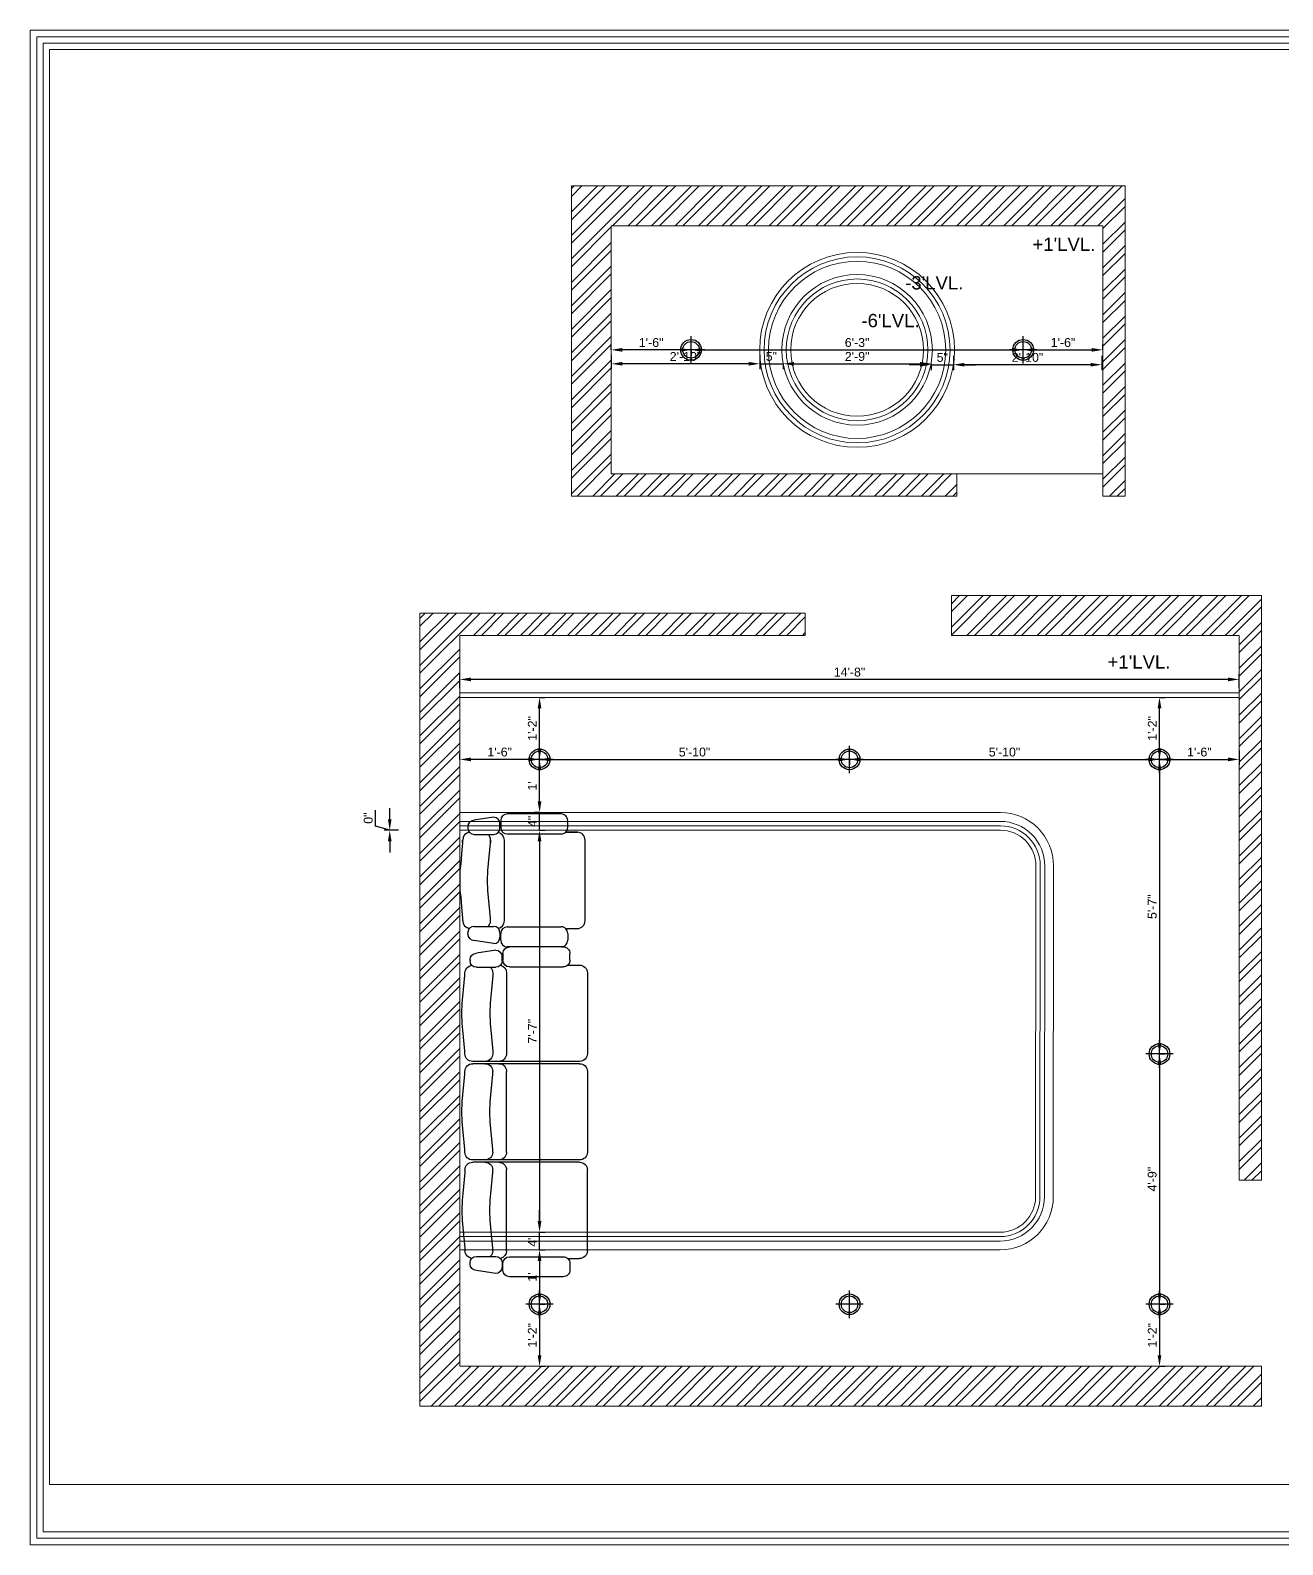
# Model space of a CAD drawing. Header units: inches. Extents: x 213 to 17763, y -4830 to 1802.
# Drawn here: x 13131 to 13413.8, y -3641.4 to -3299.5 of the extents above; entities that cross this region are included whole.
import ezdxf

# ---------------------------------------------------------------- set-up
doc = ezdxf.new("R2010")
doc.units = ezdxf.units.IN
doc.header["$MEASUREMENT"] = 0
doc.linetypes.add('ACAD_ISO02W100', pattern=[15, 12, -3])
doc.linetypes.add('AUDIT_D_060311083008-3', pattern=[0])
for name, color, linetype in [('furn', 28, 'Continuous'), ('hatch', 4, 'Continuous'), ('IEL-HATCH-002', 7, 'Continuous'), ('PDF2_0', 7, 'Continuous'), ('PDF3_Text', 1, 'Continuous')]:
    doc.layers.add(name, color=color, linetype=linetype)
doc.layers.add('PDF2_MK. KITCHEN ESSENTAILS', color=7, linetype='Continuous', true_color=0x767676)
doc.layers.add('ROD', color=7, linetype='Continuous', lineweight=9)
doc.styles.add('PDF Arial', font='arial.ttf')
doc.styles.get("Standard").update_dxf_attribs({"font": 'arial.ttf'})
doc.dimstyles.new('ISO-25', dxfattribs={"dimtxt": 4.5, "dimasz": 2.5, "dimexe": 1.25, "dimexo": 0.625, "dimtad": 1, "dimdec": 0, "dimlunit": 4, "dimtxsty": 'Standard', "dimcen": 2.5, "dimadec": 0, "dimazin": 0, "dimtfac": 1, "dimtdec": 0, "dimtmove": 0, "dimatfit": 3, "dimfxl": 1, "dimarcsym": 0})

# ---------------------------------------------------------------- blocks, each defined once
blk = doc.blocks.new('34')
at = {"color": 152, "true_color": 0x2776bb}
for p, q in [((4475.6, 1798.91), (4475.6, 1805.12)), ((4478.71, 1802.02), (4472.5, 1802.02))]:
    blk.add_line(p, q, dxfattribs=at)
for radius in [2.34, 1.87]:
    blk.add_circle((4475.6, 1802.02), radius, dxfattribs=at)
blk = doc.blocks.new('*D995')
at = {"color": 0, "linetype": 'ACAD_ISO02W100', "lineweight": -2, "transparency": 16777216}
for p, q in [((13262.21, -3371.64), (13262.21, -3370.39)), ((13280.21, -3371.64), (13280.21, -3370.39))]:
    blk.add_line(p, q, dxfattribs=at)
at = {"color": 0, "linetype": 'AUDIT_D_060311083008-3', "lineweight": -2, "transparency": 16777216}
blk.add_line((13277.71, -3371.64), (13264.71, -3371.64), dxfattribs=at)
at = {"color": 0, "transparency": 16777216}
for points in [[(13264.71, -3371.22), (13264.71, -3372.06), (13262.21, -3371.64)], [(13277.71, -3371.22), (13277.71, -3372.06), (13280.21, -3371.64)]]:
    blk.add_solid(points, dxfattribs=at)
at = {"layer": 'Defpoints', "color": 0, "transparency": 16777216}
for p in [(13262.21, -3371.64), (13262.21, -3371.64), (13280.21, -3371.64)]:
    blk.add_point(p, dxfattribs=at)
at = {"color": 0, "lineweight": 5, "transparency": 16777216, "insert": (13271.21, -3369.99), "char_height": 2, "attachment_point": 5}
blk.add_mtext('1\'-6"', dxfattribs=at)
blk = doc.blocks.new('*D996')
at = {"color": 0, "linetype": 'ACAD_ISO02W100', "lineweight": -2, "transparency": 16777216}
for p, q in [((13355.21, -3371.64), (13355.21, -3370.39)), ((13373.21, -3371.64), (13373.21, -3370.39))]:
    blk.add_line(p, q, dxfattribs=at)
at = {"color": 0, "linetype": 'AUDIT_D_060311083008-3', "lineweight": -2, "transparency": 16777216}
blk.add_line((13357.71, -3371.64), (13370.71, -3371.64), dxfattribs=at)
at = {"color": 0, "transparency": 16777216}
for points in [[(13357.71, -3371.22), (13357.71, -3372.06), (13355.21, -3371.64)], [(13370.71, -3371.22), (13370.71, -3372.06), (13373.21, -3371.64)]]:
    blk.add_solid(points, dxfattribs=at)
at = {"layer": 'Defpoints', "color": 0, "transparency": 16777216}
for p in [(13355.21, -3371.64), (13373.21, -3371.64), (13373.21, -3371.64)]:
    blk.add_point(p, dxfattribs=at)
at = {"color": 0, "lineweight": 5, "transparency": 16777216, "insert": (13364.21, -3369.99), "char_height": 2, "attachment_point": 5}
blk.add_mtext('1\'-6"', dxfattribs=at)
blk = doc.blocks.new('EYETY')
at = {"layer": 'furn', "color": 254}
for p, q in [((50110.18, -31682.67), (50110.18, -31680.03)), ((50111.93, -31678.27), (50130.16, -31678.27)), ((50131.92, -31680.03), (50131.92, -31704.17)), ((50132.41, -31704.17), (50132.41, -31680.03)), ((50134.17, -31678.27), (50152.4, -31678.27)), ((50154.16, -31680.03), (50154.16, -31682.67)), ((50154.65, -31680.03), (50154.65, -31704.17)), ((50174.64, -31678.27), (50156.41, -31678.27)), ((50176.4, -31682.67), (50176.4, -31680.03)), ((50106.05, -31683.7), (50106.05, -31695.86)), ((50109.08, -31682.21), (50107.53, -31682.21)), ((50110.56, -31695.86), (50110.56, -31683.7)), ((50154.16, -31682.67), (50154.16, -31704.17)), ((50176.01, -31695.86), (50176.01, -31683.7)), ((50177.49, -31682.21), (50179.04, -31682.21)), ((50180.53, -31683.7), (50180.53, -31695.86)), ((50107.53, -31697.34), (50109.08, -31697.34)), ((50109.21, -31697.52), (50108.23, -31697.52)), ((50111.93, -31696.51), (50130.16, -31696.51)), ((50143.29, -31696.51), (50134.17, -31696.51)), ((50152.4, -31696.51), (50143.29, -31696.51)), ((50174.64, -31696.51), (50156.41, -31696.51)), ((50177.36, -31697.52), (50178.34, -31697.52)), ((50179.04, -31697.34), (50177.49, -31697.34)), ((50106.79, -31698.96), (50107.48, -31703.33)), ((50110.65, -31703.33), (50110.65, -31698.96)), ((50111.93, -31699.63), (50112.53, -31699.63)), ((50112.53, -31699.63), (50114.11, -31699.79)), ((50114.11, -31699.79), (50117.22, -31700.07)), ((50117.22, -31700.07), (50118.78, -31700.24)), ((50118.78, -31700.24), (50121.05, -31700.3)), ((50121.05, -31700.3), (50123.32, -31700.24)), ((50123.32, -31700.24), (50124.88, -31700.07)), ((50124.88, -31700.07), (50127.98, -31699.79)), ((50127.98, -31699.79), (50129.57, -31699.63)), ((50129.57, -31699.63), (50130.16, -31699.63)), ((50134.77, -31699.63), (50134.17, -31699.63)), ((50136.35, -31699.79), (50134.77, -31699.63)), ((50139.46, -31700.07), (50136.35, -31699.79)), ((50141.02, -31700.24), (50139.46, -31700.07)), ((50143.29, -31700.3), (50141.02, -31700.24)), ((50145.56, -31700.24), (50143.29, -31700.3)), ((50147.12, -31700.07), (50145.56, -31700.24)), ((50150.22, -31699.79), (50147.12, -31700.07)), ((50151.81, -31699.63), (50150.22, -31699.79)), ((50152.4, -31699.63), (50151.81, -31699.63)), ((50157.01, -31699.63), (50156.41, -31699.63)), ((50158.59, -31699.79), (50157.01, -31699.63)), ((50161.7, -31700.07), (50158.59, -31699.79)), ((50163.25, -31700.24), (50161.7, -31700.07)), ((50165.53, -31700.3), (50163.25, -31700.24)), ((50167.8, -31700.24), (50165.53, -31700.3)), ((50169.36, -31700.07), (50167.8, -31700.24)), ((50172.46, -31699.79), (50169.36, -31700.07)), ((50174.04, -31699.63), (50172.46, -31699.79)), ((50174.64, -31699.63), (50174.04, -31699.63)), ((50175.92, -31703.33), (50175.92, -31698.96)), ((50179.78, -31698.96), (50179.1, -31703.33)), ((50108.95, -31704.77), (50109.21, -31704.77)), ((50112.53, -31705.93), (50111.93, -31705.93)), ((50114.11, -31706.09), (50112.53, -31705.93)), ((50117.22, -31706.37), (50114.11, -31706.09)), ((50118.78, -31706.54), (50117.22, -31706.37)), ((50121.05, -31706.6), (50118.78, -31706.54)), ((50123.32, -31706.54), (50121.05, -31706.6)), ((50124.88, -31706.37), (50123.32, -31706.54)), ((50127.98, -31706.09), (50124.88, -31706.37)), ((50129.57, -31705.93), (50127.98, -31706.09)), ((50130.16, -31705.93), (50129.57, -31705.93)), ((50134.77, -31705.93), (50134.17, -31705.93)), ((50136.35, -31706.09), (50134.77, -31705.93)), ((50139.46, -31706.37), (50136.35, -31706.09)), ((50141.02, -31706.54), (50139.46, -31706.37)), ((50143.29, -31706.6), (50141.02, -31706.54)), ((50145.56, -31706.54), (50143.29, -31706.6)), ((50147.12, -31706.37), (50145.56, -31706.54)), ((50150.22, -31706.09), (50147.12, -31706.37)), ((50151.81, -31705.93), (50150.22, -31706.09)), ((50152.4, -31705.93), (50151.81, -31705.93)), ((50156.41, -31705.93), (50157.01, -31705.93)), ((50157.01, -31705.93), (50158.59, -31706.09)), ((50158.59, -31706.09), (50161.7, -31706.37)), ((50161.7, -31706.37), (50163.25, -31706.54)), ((50163.25, -31706.54), (50165.53, -31706.6)), ((50165.53, -31706.6), (50167.8, -31706.54)), ((50167.8, -31706.54), (50169.36, -31706.37)), ((50169.36, -31706.37), (50172.46, -31706.09)), ((50172.46, -31706.09), (50174.04, -31705.93)), ((50174.04, -31705.93), (50174.64, -31705.93)), ((50177.63, -31704.77), (50177.36, -31704.77))]:
    blk.add_line(p, q, dxfattribs=at)
at = {"layer": 'furn', "color": 254, "extrusion": (0, 0, -1)}
for centre, major_axis, start_param, end_param in [((50111.93, -31680.03), (1.24, -1.24), 2.356194, 3.926991), ((50130.16, -31680.03), (-1.24, -1.24), 2.356194, 3.926991), ((50134.17, -31680.03), (1.24, -1.24), 2.356194, 3.926991), ((50152.4, -31680.03), (-1.24, -1.24), 2.356194, 3.926991), ((50156.41, -31680.03), (1.24, -1.24), 2.356194, 3.926991), ((50174.64, -31680.03), (-1.24, -1.24), 2.356194, 3.926991), ((50107.53, -31683.7), (1.05, -1.05), 2.356194, 3.926991), ((50109.08, -31683.7), (-1.05, -1.05), 2.356194, 3.926991), ((50177.49, -31683.7), (1.05, -1.05), 2.356194, 3.926991), ((50179.04, -31683.7), (-1.05, -1.05), 2.356194, 3.926991), ((50107.53, -31695.86), (-1.05, -1.05), -0.785398, 0.785398), ((50108.23, -31698.96), (-1.02, -1.02), 0.785398, 2.356194), ((50109.08, -31695.86), (-1.05, -1.05), 3.926991, 5.497787), ((50109.21, -31698.96), (1.02, -1.02), 3.926991, 5.497787), ((50111.93, -31698.27), (1.24, -1.24), 2.553225, 3.926991), ((50130.16, -31698.27), (-1.24, -1.24), 2.356194, 3.926991), ((50134.17, -31698.27), (1.24, -1.24), 2.356194, 3.926991), ((50152.4, -31698.27), (1.24, -1.24), 3.926991, 5.497787), ((50156.41, -31698.27), (1.24, -1.24), 2.356194, 3.926991), ((50174.64, -31698.27), (-1.24, -1.24), 2.356194, 3.72996), ((50177.36, -31698.96), (-1.02, -1.02), 0.785398, 2.356194), ((50177.49, -31695.86), (-1.05, -1.05), -0.785398, 0.785398), ((50178.34, -31698.96), (1.02, -1.02), 3.926991, 5.497787), ((50179.04, -31695.86), (-1.05, -1.05), 3.926991, 5.497787), ((50111.93, -31701.39), (-1.24, -1.24), 1.538441, 2.356194), ((50130.16, -31701.39), (-1.24, -1.24), 2.356194, 3.926991), ((50134.17, -31701.39), (1.24, -1.24), 2.356194, 3.926991), ((50152.4, -31701.39), (-1.24, -1.24), 2.356194, 3.926991), ((50156.41, -31701.39), (1.24, -1.24), 2.356194, 3.926991), ((50174.64, -31701.39), (-1.24, -1.24), 2.356194, 3.173948), ((50108.94, -31703.3), (-1.04, -1.04), -0.788362, 0.767792), ((50109.21, -31703.33), (-1.02, -1.02), 3.926991, 5.497787), ((50111.93, -31704.17), (1.24, -1.24), 0.785398, 2.233985), ((50130.16, -31704.17), (1.24, -1.24), 5.497787, 7.068583), ((50134.17, -31704.17), (-1.24, -1.24), -0.785398, 0.785398), ((50152.4, -31704.17), (-1.24, -1.24), 3.927012, 5.497787), ((50156.41, -31704.17), (-1.24, -1.24), -0.785398, 0.785398), ((50174.64, -31704.17), (-1.24, -1.24), 4.0492, 5.497787), ((50177.36, -31703.33), (1.02, -1.02), 0.785398, 2.356194), ((50177.63, -31703.3), (1.04, -1.04), 5.515393, 7.071548)]:
    blk.add_ellipse(centre, major_axis=major_axis, ratio=1, start_param=start_param, end_param=end_param, dxfattribs=at)
blk = doc.blocks.new('EFSR')
at = {"layer": 'furn', "color": 254}
for p, q in [((11465.46, -9283.77), (11483.69, -9283.77)), ((11462.61, -9287.71), (11461.06, -9287.71)), ((11463.7, -9288.17), (11463.7, -9285.53)), ((11485.45, -9288.17), (11485.45, -9285.53)), ((11485.45, -9285.53), (11485.45, -9288.2)), ((11486.54, -9287.71), (11488.09, -9287.71)), ((11459.57, -9289.2), (11459.57, -9301.36)), ((11464.09, -9301.36), (11464.09, -9289.2)), ((11485.06, -9301.36), (11485.06, -9289.2)), ((11489.57, -9289.2), (11489.57, -9301.36)), ((11465.46, -9302.01), (11483.69, -9302.01)), ((11460.32, -9304.46), (11461, -9308.83)), ((11461.06, -9302.84), (11462.61, -9302.84)), ((11462.74, -9303.02), (11461.76, -9303.02)), ((11464.18, -9308.83), (11464.18, -9304.46)), ((11465.46, -9305.13), (11466.05, -9305.13)), ((11466.05, -9305.13), (11467.64, -9305.29)), ((11467.64, -9305.29), (11470.74, -9305.57)), ((11478.4, -9305.57), (11481.51, -9305.29)), ((11481.51, -9305.29), (11483.09, -9305.13)), ((11483.69, -9305.13), (11483.09, -9305.13)), ((11483.09, -9305.13), (11483.69, -9305.13)), ((11484.97, -9308.83), (11484.97, -9304.46)), ((11486.41, -9303.02), (11487.39, -9303.02)), ((11488.09, -9302.84), (11486.54, -9302.84)), ((11488.83, -9304.46), (11488.15, -9308.83)), ((11470.74, -9305.57), (11472.3, -9305.74)), ((11472.3, -9305.74), (11474.57, -9305.8)), ((11474.57, -9305.8), (11476.84, -9305.74)), ((11476.84, -9305.74), (11478.4, -9305.57)), ((11462.47, -9310.27), (11462.74, -9310.27)), ((11466.05, -9311.43), (11465.46, -9311.43)), ((11467.64, -9311.59), (11466.05, -9311.43)), ((11470.74, -9311.87), (11467.64, -9311.59)), ((11472.3, -9312.04), (11470.74, -9311.87)), ((11474.57, -9312.1), (11472.3, -9312.04)), ((11476.84, -9312.04), (11474.57, -9312.1)), ((11478.4, -9311.87), (11476.84, -9312.04)), ((11481.51, -9311.59), (11478.4, -9311.87)), ((11483.09, -9311.43), (11481.51, -9311.59)), ((11483.09, -9311.43), (11483.69, -9311.43)), ((11483.69, -9311.43), (11483.09, -9311.43)), ((11486.68, -9310.27), (11486.41, -9310.27))]:
    blk.add_line(p, q, dxfattribs=at)
at = {"layer": 'furn', "color": 254, "extrusion": (0, 0, -1)}
for centre, major_axis, start_param, end_param in [((11465.46, -9285.53), (1.24, -1.24), 2.356194, 3.926991), ((11483.69, -9285.53), (-1.24, -1.24), 2.356194, 3.926991), ((11483.69, -9285.53), (-1.24, -1.24), 2.356194, 3.926991), ((11461.06, -9289.2), (1.05, -1.05), 2.356194, 3.926991), ((11462.61, -9289.2), (-1.05, -1.05), 2.356194, 3.926991), ((11486.54, -9289.2), (1.05, -1.05), 2.356194, 3.926991), ((11488.09, -9289.2), (-1.05, -1.05), 2.356194, 3.926991), ((11461.06, -9301.36), (-1.05, -1.05), -0.785398, 0.785398), ((11462.61, -9301.36), (-1.05, -1.05), 3.926991, 5.497787), ((11465.46, -9303.77), (1.24, -1.24), 2.553225, 3.926991), ((11483.69, -9303.77), (-1.24, -1.24), 2.356194, 3.72996), ((11483.69, -9303.77), (-1.24, -1.24), 2.356194, 3.72996), ((11486.54, -9301.36), (-1.05, -1.05), -0.785398, 0.785398), ((11488.09, -9301.36), (-1.05, -1.05), 3.926991, 5.497787), ((11461.76, -9304.46), (-1.02, -1.02), 0.785398, 2.356194), ((11462.74, -9304.46), (1.02, -1.02), 3.926991, 5.497787), ((11465.46, -9306.89), (-1.24, -1.24), 1.538441, 2.356194), ((11483.69, -9306.89), (-1.24, -1.24), 2.356194, 3.173948), ((11483.69, -9306.89), (-1.24, -1.24), 2.356194, 3.173948), ((11486.41, -9304.46), (-1.02, -1.02), 0.785398, 2.356194), ((11487.39, -9304.46), (1.02, -1.02), 3.926991, 5.497787), ((11462.47, -9308.8), (-1.04, -1.04), -0.788362, 0.767792), ((11462.74, -9308.83), (-1.02, -1.02), 3.926991, 5.497787), ((11486.41, -9308.83), (1.02, -1.02), 0.785398, 2.356194), ((11486.68, -9308.8), (1.04, -1.04), 5.515393, 7.071548), ((11465.46, -9309.67), (1.24, -1.24), 0.785398, 2.233985), ((11483.69, -9309.67), (-1.24, -1.24), 4.0492, 5.497787), ((11483.69, -9309.67), (1.24, -1.24), 5.619996, 7.068583)]:
    blk.add_ellipse(centre, major_axis=major_axis, ratio=1, start_param=start_param, end_param=end_param, dxfattribs=at)
blk = doc.blocks.new('*D1005')
at = {"color": 0, "linetype": 'ACAD_ISO02W100', "lineweight": -2, "transparency": 16777216}
for p, q in [((13355.21, -3371.64), (13355.21, -3370.39)), ((13280.21, -3371.64), (13280.21, -3372.89))]:
    blk.add_line(p, q, dxfattribs=at)
at = {"color": 0, "linetype": 'AUDIT_D_060311083008-3', "lineweight": -2, "transparency": 16777216}
blk.add_line((13282.71, -3371.64), (13352.71, -3371.64), dxfattribs=at)
at = {"color": 0, "transparency": 16777216}
for points in [[(13282.71, -3371.22), (13282.71, -3372.06), (13280.21, -3371.64)], [(13352.71, -3371.22), (13352.71, -3372.06), (13355.21, -3371.64)]]:
    blk.add_solid(points, dxfattribs=at)
at = {"layer": 'Defpoints', "color": 0, "transparency": 16777216}
for p in [(13280.21, -3371.64), (13355.21, -3371.64), (13355.21, -3371.64)]:
    blk.add_point(p, dxfattribs=at)
at = {"color": 0, "lineweight": 5, "transparency": 16777216, "insert": (13317.71, -3369.99), "char_height": 2, "attachment_point": 5}
blk.add_mtext('6\'-3"', dxfattribs=at)
blk = doc.blocks.new('*D1029')
at = {"color": 0, "linetype": 'ACAD_ISO02W100', "lineweight": -2, "transparency": 16777216}
for p, q in [((13228, -3464.09), (13228, -3462.84)), ((13246, -3464.09), (13246, -3462.84))]:
    blk.add_line(p, q, dxfattribs=at)
at = {"color": 0, "linetype": 'AUDIT_D_060311083008-3', "lineweight": -2, "transparency": 16777216}
blk.add_line((13243.5, -3464.09), (13230.5, -3464.09), dxfattribs=at)
at = {"color": 0, "transparency": 16777216}
for points in [[(13230.5, -3463.67), (13230.5, -3464.51), (13228, -3464.09)], [(13243.5, -3463.67), (13243.5, -3464.51), (13246, -3464.09)]]:
    blk.add_solid(points, dxfattribs=at)
at = {"layer": 'Defpoints', "color": 0, "transparency": 16777216}
for p in [(13228, -3464.09), (13228, -3464.09), (13246, -3464.09)]:
    blk.add_point(p, dxfattribs=at)
at = {"color": 0, "lineweight": 5, "transparency": 16777216, "insert": (13237, -3462.44), "char_height": 2, "attachment_point": 5}
blk.add_mtext('1\'-6"', dxfattribs=at)
blk = doc.blocks.new('*D1030')
at = {"color": 0, "linetype": 'ACAD_ISO02W100', "lineweight": -2, "transparency": 16777216}
for p, q in [((13246, -3464.09), (13246, -3462.84)), ((13316, -3464.09), (13316, -3465.34))]:
    blk.add_line(p, q, dxfattribs=at)
at = {"color": 0, "linetype": 'AUDIT_D_060311083008-3', "lineweight": -2, "transparency": 16777216}
blk.add_line((13248.5, -3464.09), (13313.5, -3464.09), dxfattribs=at)
at = {"color": 0, "transparency": 16777216}
for points in [[(13248.5, -3463.67), (13248.5, -3464.51), (13246, -3464.09)], [(13313.5, -3463.67), (13313.5, -3464.51), (13316, -3464.09)]]:
    blk.add_solid(points, dxfattribs=at)
at = {"layer": 'Defpoints', "color": 0, "transparency": 16777216}
for p in [(13246, -3464.09), (13316, -3463.81), (13316, -3464.09)]:
    blk.add_point(p, dxfattribs=at)
at = {"color": 0, "lineweight": 5, "transparency": 16777216, "insert": (13281, -3462.44), "char_height": 2, "attachment_point": 5}
blk.add_mtext('5\'-10"', dxfattribs=at)
blk = doc.blocks.new('*D1031')
at = {"color": 0, "linetype": 'ACAD_ISO02W100', "lineweight": -2, "transparency": 16777216}
for p, q in [((13316, -3466.09), (13316, -3462.84)), ((13386, -3464.09), (13386, -3462.84))]:
    blk.add_line(p, q, dxfattribs=at)
at = {"color": 0, "linetype": 'AUDIT_D_060311083008-3', "lineweight": -2, "transparency": 16777216}
blk.add_line((13318.5, -3464.09), (13383.5, -3464.09), dxfattribs=at)
at = {"color": 0, "transparency": 16777216}
for points in [[(13318.5, -3463.67), (13318.5, -3464.51), (13316, -3464.09)], [(13383.5, -3463.67), (13383.5, -3464.51), (13386, -3464.09)]]:
    blk.add_solid(points, dxfattribs=at)
at = {"layer": 'Defpoints', "color": 0, "transparency": 16777216}
for p in [(13386, -3464.09), (13386, -3464.09), (13316, -3479.81)]:
    blk.add_point(p, dxfattribs=at)
at = {"color": 0, "lineweight": 5, "transparency": 16777216, "insert": (13351, -3462.44), "char_height": 2, "attachment_point": 5}
blk.add_mtext('5\'-10"', dxfattribs=at)
blk = doc.blocks.new('*D1032')
at = {"color": 0, "linetype": 'ACAD_ISO02W100', "lineweight": -2, "transparency": 16777216}
for p, q in [((13386, -3464.09), (13386, -3462.84)), ((13404, -3462.09), (13404, -3465.34))]:
    blk.add_line(p, q, dxfattribs=at)
at = {"color": 0, "linetype": 'AUDIT_D_060311083008-3', "lineweight": -2, "transparency": 16777216}
blk.add_line((13388.5, -3464.09), (13401.5, -3464.09), dxfattribs=at)
at = {"color": 0, "transparency": 16777216}
for points in [[(13388.5, -3463.67), (13388.5, -3464.51), (13386, -3464.09)], [(13401.5, -3463.67), (13401.5, -3464.51), (13404, -3464.09)]]:
    blk.add_solid(points, dxfattribs=at)
at = {"layer": 'Defpoints', "color": 0, "transparency": 16777216}
for p in [(13404, -3456.09), (13386, -3464.09), (13404, -3464.09)]:
    blk.add_point(p, dxfattribs=at)
at = {"color": 0, "lineweight": 5, "transparency": 16777216, "insert": (13395, -3462.44), "char_height": 2, "attachment_point": 5}
blk.add_mtext('1\'-6"', dxfattribs=at)
blk = doc.blocks.new('*D1033')
at = {"color": 0, "linetype": 'ACAD_ISO02W100', "lineweight": -2, "transparency": 16777216}
for p, q in [((13246, -3450.09), (13247.25, -3450.09)), ((13246, -3464.09), (13247.25, -3464.09))]:
    blk.add_line(p, q, dxfattribs=at)
at = {"color": 0, "linetype": 'AUDIT_D_060311083008-3', "lineweight": -2, "transparency": 16777216}
blk.add_line((13246, -3461.59), (13246, -3452.59), dxfattribs=at)
at = {"color": 0, "transparency": 16777216}
for points in [[(13245.58, -3452.59), (13246.42, -3452.59), (13246, -3450.09)], [(13245.58, -3461.59), (13246.42, -3461.59), (13246, -3464.09)]]:
    blk.add_solid(points, dxfattribs=at)
at = {"layer": 'Defpoints', "color": 0, "transparency": 16777216}
for p in [(13246, -3450.09), (13246, -3450.09), (13246, -3464.09)]:
    blk.add_point(p, dxfattribs=at)
at = {"color": 0, "lineweight": 5, "transparency": 16777216, "insert": (13244.37, -3457.09), "char_height": 2, "attachment_point": 5, "rotation": 90}
blk.add_mtext('1\'-2"', dxfattribs=at)
blk = doc.blocks.new('*D1034')
at = {"color": 0, "linetype": 'ACAD_ISO02W100', "lineweight": -2, "transparency": 16777216}
for p, q in [((13246, -3480.09), (13247.25, -3480.09)), ((13246, -3570.82), (13247.25, -3570.82))]:
    blk.add_line(p, q, dxfattribs=at)
at = {"color": 0, "linetype": 'AUDIT_D_060311083008-3', "lineweight": -2, "transparency": 16777216}
blk.add_line((13246, -3482.59), (13246, -3568.32), dxfattribs=at)
at = {"color": 0, "transparency": 16777216}
for points in [[(13245.58, -3482.59), (13246.42, -3482.59), (13246, -3480.09)], [(13245.58, -3568.32), (13246.42, -3568.32), (13246, -3570.82)]]:
    blk.add_solid(points, dxfattribs=at)
at = {"layer": 'Defpoints', "color": 0, "transparency": 16777216}
for p in [(13246, -3480.09), (13246, -3570.82), (13246, -3570.82)]:
    blk.add_point(p, dxfattribs=at)
at = {"color": 0, "lineweight": 5, "transparency": 16777216, "insert": (13244.38, -3525.45), "char_height": 2, "attachment_point": 5, "rotation": 90}
blk.add_mtext('7\'-7"', dxfattribs=at)
blk = doc.blocks.new('*D1035')
at = {"color": 0, "linetype": 'ACAD_ISO02W100', "lineweight": -2, "transparency": 16777216}
for p, q in [((13246, -3587.09), (13247.25, -3587.09)), ((13246, -3601.09), (13247.25, -3601.09))]:
    blk.add_line(p, q, dxfattribs=at)
at = {"color": 0, "linetype": 'AUDIT_D_060311083008-3', "lineweight": -2, "transparency": 16777216}
blk.add_line((13246, -3589.59), (13246, -3598.59), dxfattribs=at)
at = {"color": 0, "transparency": 16777216}
for points in [[(13245.58, -3589.59), (13246.42, -3589.59), (13246, -3587.09)], [(13245.58, -3598.59), (13246.42, -3598.59), (13246, -3601.09)]]:
    blk.add_solid(points, dxfattribs=at)
at = {"layer": 'Defpoints', "color": 0, "transparency": 16777216}
for p in [(13246, -3587.09), (13246, -3601.09), (13246, -3601.09)]:
    blk.add_point(p, dxfattribs=at)
at = {"color": 0, "lineweight": 5, "transparency": 16777216, "insert": (13244.37, -3594.09), "char_height": 2, "attachment_point": 5, "rotation": 90}
blk.add_mtext('1\'-2"', dxfattribs=at)
blk = doc.blocks.new('*D1219')
at = {"color": 0, "linetype": 'ACAD_ISO02W100', "lineweight": -2, "transparency": 16777216}
for p, q in [((13262.21, -3372.78), (13262.21, -3376.03)), ((13295.71, -3372.78), (13295.71, -3376.03))]:
    blk.add_line(p, q, dxfattribs=at)
at = {"color": 0, "linetype": 'AUDIT_D_060311083008-3', "lineweight": -2, "transparency": 16777216}
blk.add_line((13293.21, -3374.78), (13264.71, -3374.78), dxfattribs=at)
at = {"color": 0, "transparency": 16777216}
for points in [[(13264.71, -3374.37), (13264.71, -3375.2), (13262.21, -3374.78)], [(13293.21, -3374.37), (13293.21, -3375.2), (13295.71, -3374.78)]]:
    blk.add_solid(points, dxfattribs=at)
at = {"layer": 'Defpoints', "color": 0, "transparency": 16777216}
for p in [(13262.21, -3371.01), (13295.71, -3371.64), (13262.21, -3374.78)]:
    blk.add_point(p, dxfattribs=at)
at = {"color": 0, "lineweight": 5, "transparency": 16777216, "insert": (13278.96, -3373.14), "char_height": 2, "attachment_point": 5}
blk.add_mtext('2\'-10"', dxfattribs=at)
blk = doc.blocks.new('*D1220')
at = {"color": 0, "linetype": 'ACAD_ISO02W100', "lineweight": -2, "transparency": 16777216}
for p, q in [((13295.71, -3372.78), (13295.71, -3376.03)), ((13300.99, -3374.78), (13300.99, -3376.03))]:
    blk.add_line(p, q, dxfattribs=at)
at = {"color": 0, "linetype": 'AUDIT_D_060311083008-3', "lineweight": -2, "transparency": 16777216}
for p, q in [((13293.21, -3374.78), (13290.71, -3374.78)), ((13295.71, -3374.78), (13300.99, -3374.78)), ((13303.49, -3374.78), (13305.99, -3374.78))]:
    blk.add_line(p, q, dxfattribs=at)
at = {"color": 0, "transparency": 16777216}
for points in [[(13293.21, -3374.37), (13293.21, -3375.2), (13295.71, -3374.78)], [(13303.49, -3374.37), (13303.49, -3375.2), (13300.99, -3374.78)]]:
    blk.add_solid(points, dxfattribs=at)
at = {"layer": 'Defpoints', "color": 0, "transparency": 16777216}
for p in [(13295.71, -3371.64), (13300.99, -3374.7), (13300.99, -3374.78)]:
    blk.add_point(p, dxfattribs=at)
at = {"color": 0, "lineweight": 5, "transparency": 16777216, "insert": (13298.35, -3373.14), "char_height": 2, "attachment_point": 5}
blk.add_mtext('5"', dxfattribs=at)
blk = doc.blocks.new('*D1221')
at = {"color": 0, "linetype": 'ACAD_ISO02W100', "lineweight": -2, "transparency": 16777216}
for p, q in [((13300.99, -3374.78), (13300.99, -3376.03)), ((13334.45, -3374.78), (13334.45, -3376.03))]:
    blk.add_line(p, q, dxfattribs=at)
at = {"color": 0, "linetype": 'AUDIT_D_060311083008-3', "lineweight": -2, "transparency": 16777216}
blk.add_line((13303.49, -3374.78), (13331.95, -3374.78), dxfattribs=at)
at = {"color": 0, "transparency": 16777216}
for points in [[(13303.49, -3374.37), (13303.49, -3375.2), (13300.99, -3374.78)], [(13331.95, -3374.37), (13331.95, -3375.2), (13334.45, -3374.78)]]:
    blk.add_solid(points, dxfattribs=at)
at = {"layer": 'Defpoints', "color": 0, "transparency": 16777216}
for p in [(13300.99, -3374.7), (13334.45, -3374.61), (13334.45, -3374.78)]:
    blk.add_point(p, dxfattribs=at)
at = {"color": 0, "lineweight": 5, "transparency": 16777216, "insert": (13317.72, -3373.14), "char_height": 2, "attachment_point": 5}
blk.add_mtext('2\'-9"', dxfattribs=at)
blk = doc.blocks.new('*D1222')
at = {"color": 0, "linetype": 'ACAD_ISO02W100', "lineweight": -2, "transparency": 16777216}
for p, q in [((13339.45, -3372.99), (13339.45, -3376.24)), ((13372.95, -3372.99), (13372.95, -3376.24))]:
    blk.add_line(p, q, dxfattribs=at)
at = {"color": 0, "linetype": 'AUDIT_D_060311083008-3', "lineweight": -2, "transparency": 16777216}
blk.add_line((13370.45, -3374.99), (13341.95, -3374.99), dxfattribs=at)
at = {"color": 0, "transparency": 16777216}
for points in [[(13341.95, -3374.58), (13341.95, -3375.41), (13339.45, -3374.99)], [(13370.45, -3374.58), (13370.45, -3375.41), (13372.95, -3374.99)]]:
    blk.add_solid(points, dxfattribs=at)
at = {"layer": 'Defpoints', "color": 0, "transparency": 16777216}
for p in [(13339.45, -3371.22), (13372.95, -3371.85), (13339.45, -3374.99)]:
    blk.add_point(p, dxfattribs=at)
at = {"color": 0, "lineweight": 5, "transparency": 16777216, "insert": (13356.2, -3373.35), "char_height": 2, "attachment_point": 5}
blk.add_mtext('2\'-10"', dxfattribs=at)
blk = doc.blocks.new('*D1296')
at = {"color": 0, "linetype": 'ACAD_ISO02W100', "lineweight": -2, "transparency": 16777216}
for p, q in [((13228, -3448.03), (13228, -3444.78)), ((13404, -3448.03), (13404, -3444.78))]:
    blk.add_line(p, q, dxfattribs=at)
at = {"color": 0, "linetype": 'AUDIT_D_060311083008-3', "lineweight": -2, "transparency": 16777216}
blk.add_line((13401.5, -3446.03), (13230.5, -3446.03), dxfattribs=at)
at = {"color": 0, "transparency": 16777216}
for points in [[(13230.5, -3445.62), (13230.5, -3446.45), (13228, -3446.03)], [(13401.5, -3445.62), (13401.5, -3446.45), (13404, -3446.03)]]:
    blk.add_solid(points, dxfattribs=at)
at = {"layer": 'Defpoints', "color": 0, "transparency": 16777216}
for p in [(13228, -3446.03), (13228, -3449.09), (13404, -3453.09)]:
    blk.add_point(p, dxfattribs=at)
at = {"color": 0, "lineweight": 5, "transparency": 16777216, "insert": (13316, -3444.39), "char_height": 2, "attachment_point": 5}
blk.add_mtext('14\'-8"', dxfattribs=at)
blk = doc.blocks.new('*D1298')
at = {"color": 0, "linetype": 'ACAD_ISO02W100', "lineweight": -2, "transparency": 16777216}
for p, q in [((13386, -3450.09), (13387.25, -3450.09)), ((13386, -3464.09), (13387.25, -3464.09))]:
    blk.add_line(p, q, dxfattribs=at)
at = {"color": 0, "linetype": 'AUDIT_D_060311083008-3', "lineweight": -2, "transparency": 16777216}
blk.add_line((13386, -3461.59), (13386, -3452.59), dxfattribs=at)
at = {"color": 0, "transparency": 16777216}
for points in [[(13385.58, -3452.59), (13386.42, -3452.59), (13386, -3450.09)], [(13385.58, -3461.59), (13386.42, -3461.59), (13386, -3464.09)]]:
    blk.add_solid(points, dxfattribs=at)
at = {"layer": 'Defpoints', "color": 0, "transparency": 16777216}
for p in [(13386, -3450.09), (13386, -3450.09), (13386, -3464.09)]:
    blk.add_point(p, dxfattribs=at)
at = {"color": 0, "lineweight": 5, "transparency": 16777216, "insert": (13384.37, -3457.09), "char_height": 2, "attachment_point": 5, "rotation": 90}
blk.add_mtext('1\'-2"', dxfattribs=at)
blk = doc.blocks.new('*D1299')
at = {"color": 0, "linetype": 'ACAD_ISO02W100', "lineweight": -2, "transparency": 16777216}
for p, q in [((13386, -3464.09), (13384.75, -3464.09)), ((13386, -3530.59), (13384.75, -3530.59))]:
    blk.add_line(p, q, dxfattribs=at)
at = {"color": 0, "linetype": 'AUDIT_D_060311083008-3', "lineweight": -2, "transparency": 16777216}
blk.add_line((13386, -3466.59), (13386, -3528.09), dxfattribs=at)
at = {"color": 0, "transparency": 16777216}
for points in [[(13385.58, -3466.59), (13386.42, -3466.59), (13386, -3464.09)], [(13385.58, -3528.09), (13386.42, -3528.09), (13386, -3530.59)]]:
    blk.add_solid(points, dxfattribs=at)
at = {"layer": 'Defpoints', "color": 0, "transparency": 16777216}
for p in [(13386, -3464.09), (13386, -3530.59), (13386, -3530.59)]:
    blk.add_point(p, dxfattribs=at)
at = {"color": 0, "lineweight": 5, "transparency": 16777216, "insert": (13384.36, -3497.34), "char_height": 2, "attachment_point": 5, "rotation": 90}
blk.add_mtext('5\'-7"', dxfattribs=at)
blk = doc.blocks.new('*D1300')
at = {"color": 0, "linetype": 'ACAD_ISO02W100', "lineweight": -2, "transparency": 16777216}
for p, q in [((13386, -3530.59), (13387.25, -3530.59)), ((13386, -3587.09), (13387.25, -3587.09))]:
    blk.add_line(p, q, dxfattribs=at)
at = {"color": 0, "linetype": 'AUDIT_D_060311083008-3', "lineweight": -2, "transparency": 16777216}
blk.add_line((13386, -3533.09), (13386, -3584.59), dxfattribs=at)
at = {"color": 0, "transparency": 16777216}
for points in [[(13385.58, -3533.09), (13386.42, -3533.09), (13386, -3530.59)], [(13385.58, -3584.59), (13386.42, -3584.59), (13386, -3587.09)]]:
    blk.add_solid(points, dxfattribs=at)
at = {"layer": 'Defpoints', "color": 0, "transparency": 16777216}
for p in [(13386, -3530.59), (13386, -3587.09), (13386, -3587.09)]:
    blk.add_point(p, dxfattribs=at)
at = {"color": 0, "transparency": 16777216, "insert": (13384.35, -3558.84), "char_height": 2, "attachment_point": 5, "rotation": 90}
blk.add_mtext('4\'-9"', dxfattribs=at)
blk = doc.blocks.new('*D1301')
at = {"color": 0, "linetype": 'ACAD_ISO02W100', "lineweight": -2, "transparency": 16777216}
for p, q in [((13386, -3587.09), (13387.25, -3587.09)), ((13386, -3601.09), (13387.25, -3601.09))]:
    blk.add_line(p, q, dxfattribs=at)
at = {"color": 0, "linetype": 'AUDIT_D_060311083008-3', "lineweight": -2, "transparency": 16777216}
blk.add_line((13386, -3589.59), (13386, -3598.59), dxfattribs=at)
at = {"color": 0, "transparency": 16777216}
for points in [[(13385.58, -3589.59), (13386.42, -3589.59), (13386, -3587.09)], [(13385.58, -3598.59), (13386.42, -3598.59), (13386, -3601.09)]]:
    blk.add_solid(points, dxfattribs=at)
at = {"layer": 'Defpoints', "color": 0, "transparency": 16777216}
for p in [(13386, -3587.09), (13386, -3601.09), (13386, -3601.09)]:
    blk.add_point(p, dxfattribs=at)
at = {"color": 0, "transparency": 16777216, "insert": (13384.37, -3594.09), "char_height": 2, "attachment_point": 5, "rotation": 90}
blk.add_mtext('1\'-2"', dxfattribs=at)
blk = doc.blocks.new('*D1308')
at = {"color": 0, "linetype": 'AUDIT_D_060311083008-3', "lineweight": -2, "transparency": 16777216}
for p, q in [((13208.96, -3479.13), (13208.96, -3475.58)), ((13212.17, -3477.59), (13212.17, -3475.09)), ((13212.17, -3480.09), (13208.96, -3479.13)), ((13212.17, -3482.59), (13212.17, -3485.09))]:
    blk.add_line(p, q, dxfattribs=at)
at = {"color": 0, "linetype": 'ACAD_ISO02W100', "lineweight": -2, "transparency": 16777216}
blk.add_line((13214.17, -3480.09), (13210.92, -3480.09), dxfattribs=at)
blk.add_line((13214.17, -3480.09), (13210.92, -3480.09), dxfattribs=at)
at = {"color": 0, "transparency": 16777216}
for points in [[(13211.76, -3477.59), (13212.59, -3477.59), (13212.17, -3480.09)], [(13211.76, -3482.59), (13212.59, -3482.59), (13212.17, -3480.09)]]:
    blk.add_solid(points, dxfattribs=at)
at = {"layer": 'Defpoints', "color": 0, "transparency": 16777216}
for p in [(13212.17, -3480.09), (13228, -3480.09), (13228.09, -3480.09)]:
    blk.add_point(p, dxfattribs=at)
at = {"color": 0, "lineweight": 5, "transparency": 16777216, "insert": (13207.32, -3477.35), "char_height": 2, "attachment_point": 5, "rotation": 90}
blk.add_mtext('0"', dxfattribs=at)
blk = doc.blocks.new('*D1309')
at = {"color": 0, "linetype": 'AUDIT_D_060311083008-3', "lineweight": -2, "transparency": 16777216}
for p, q in [((13246, -3473.59), (13246, -3471.09)), ((13246, -3480.09), (13246, -3476.09)), ((13246, -3482.59), (13246, -3485.09))]:
    blk.add_line(p, q, dxfattribs=at)
at = {"color": 0, "linetype": 'ACAD_ISO02W100', "lineweight": -2, "transparency": 16777216}
for p, q in [((13246, -3476.09), (13247.25, -3476.09)), ((13246, -3480.09), (13247.25, -3480.09))]:
    blk.add_line(p, q, dxfattribs=at)
at = {"color": 0, "transparency": 16777216}
for points in [[(13245.58, -3473.59), (13246.42, -3473.59), (13246, -3476.09)], [(13245.58, -3482.59), (13246.42, -3482.59), (13246, -3480.09)]]:
    blk.add_solid(points, dxfattribs=at)
at = {"layer": 'Defpoints', "color": 0, "transparency": 16777216}
for p in [(13246, -3476.09), (13246, -3476.09), (13246, -3480.09)]:
    blk.add_point(p, dxfattribs=at)
at = {"color": 0, "lineweight": 5, "transparency": 16777216, "insert": (13244.38, -3478.09), "char_height": 2, "attachment_point": 5, "rotation": 90}
blk.add_mtext('4"', dxfattribs=at)
blk = doc.blocks.new('*D1310')
at = {"color": 0, "linetype": 'ACAD_ISO02W100', "lineweight": -2, "transparency": 16777216}
for p, q in [((13246, -3464.09), (13247.25, -3464.09)), ((13246, -3476.09), (13244.75, -3476.09))]:
    blk.add_line(p, q, dxfattribs=at)
at = {"color": 0, "linetype": 'AUDIT_D_060311083008-3', "lineweight": -2, "transparency": 16777216}
blk.add_line((13246, -3473.59), (13246, -3466.59), dxfattribs=at)
at = {"color": 0, "transparency": 16777216}
for points in [[(13245.58, -3466.59), (13246.42, -3466.59), (13246, -3464.09)], [(13245.58, -3473.59), (13246.42, -3473.59), (13246, -3476.09)]]:
    blk.add_solid(points, dxfattribs=at)
at = {"layer": 'Defpoints', "color": 0, "transparency": 16777216}
for p in [(13246, -3464.09), (13246, -3464.09), (13246, -3476.09)]:
    blk.add_point(p, dxfattribs=at)
at = {"color": 0, "lineweight": 5, "transparency": 16777216, "insert": (13244.37, -3470.09), "char_height": 2, "attachment_point": 5, "rotation": 90}
blk.add_mtext("1'", dxfattribs=at)
blk = doc.blocks.new('*D1311')
at = {"color": 0, "linetype": 'ACAD_ISO02W100', "lineweight": -2, "transparency": 16777216}
for p, q in [((13246, -3574.82), (13247.25, -3574.82)), ((13246, -3587.09), (13247.25, -3587.09))]:
    blk.add_line(p, q, dxfattribs=at)
at = {"color": 0, "linetype": 'AUDIT_D_060311083008-3', "lineweight": -2, "transparency": 16777216}
blk.add_line((13246, -3577.32), (13246, -3584.59), dxfattribs=at)
at = {"color": 0, "transparency": 16777216}
for points in [[(13245.58, -3577.32), (13246.42, -3577.32), (13246, -3574.82)], [(13245.58, -3584.59), (13246.42, -3584.59), (13246, -3587.09)]]:
    blk.add_solid(points, dxfattribs=at)
at = {"layer": 'Defpoints', "color": 0, "transparency": 16777216}
for p in [(13246, -3574.82), (13246, -3587.09), (13246, -3587.09)]:
    blk.add_point(p, dxfattribs=at)
at = {"color": 0, "lineweight": 5, "transparency": 16777216, "insert": (13244.37, -3580.95), "char_height": 2, "attachment_point": 5, "rotation": 90}
blk.add_mtext("1'", dxfattribs=at)
blk = doc.blocks.new('*D1312')
at = {"color": 0, "linetype": 'AUDIT_D_060311083008-3', "lineweight": -2, "transparency": 16777216}
for p, q in [((13246, -3568.32), (13246, -3565.82)), ((13246, -3574.82), (13246, -3570.82)), ((13246, -3577.32), (13246, -3579.82))]:
    blk.add_line(p, q, dxfattribs=at)
at = {"color": 0, "linetype": 'ACAD_ISO02W100', "lineweight": -2, "transparency": 16777216}
for p, q in [((13246, -3570.82), (13247.25, -3570.82)), ((13246, -3574.82), (13247.25, -3574.82))]:
    blk.add_line(p, q, dxfattribs=at)
at = {"color": 0, "transparency": 16777216}
for points in [[(13245.58, -3568.32), (13246.42, -3568.32), (13246, -3570.82)], [(13245.58, -3577.32), (13246.42, -3577.32), (13246, -3574.82)]]:
    blk.add_solid(points, dxfattribs=at)
at = {"layer": 'Defpoints', "color": 0, "transparency": 16777216}
for p in [(13246, -3570.82), (13246, -3570.82), (13246, -3574.82)]:
    blk.add_point(p, dxfattribs=at)
at = {"color": 0, "lineweight": 5, "transparency": 16777216, "insert": (13244.38, -3572.82), "char_height": 2, "attachment_point": 5, "rotation": 90}
blk.add_mtext('4"', dxfattribs=at)
blk = doc.blocks.new('*D1315')
at = {"color": 0, "linetype": 'AUDIT_D_060311083008-3', "lineweight": -2, "transparency": 16777216}
for p, q in [((13331.95, -3374.99), (13329.45, -3374.99)), ((13334.45, -3374.99), (13339.45, -3374.99)), ((13341.95, -3374.99), (13344.45, -3374.99))]:
    blk.add_line(p, q, dxfattribs=at)
at = {"color": 0, "linetype": 'ACAD_ISO02W100', "lineweight": -2, "transparency": 16777216}
for p, q in [((13334.45, -3374.99), (13334.45, -3376.24)), ((13339.45, -3374.99), (13339.45, -3376.24))]:
    blk.add_line(p, q, dxfattribs=at)
at = {"color": 0, "transparency": 16777216}
for points in [[(13331.95, -3374.58), (13331.95, -3375.41), (13334.45, -3374.99)], [(13341.95, -3374.58), (13341.95, -3375.41), (13339.45, -3374.99)]]:
    blk.add_solid(points, dxfattribs=at)
at = {"layer": 'Defpoints', "color": 0, "transparency": 16777216}
for p in [(13334.45, -3374.78), (13339.45, -3374.78), (13339.45, -3374.99)]:
    blk.add_point(p, dxfattribs=at)
at = {"color": 0, "lineweight": 5, "transparency": 16777216, "insert": (13336.95, -3373.35), "char_height": 2, "attachment_point": 5}
blk.add_mtext('5"', dxfattribs=at)

msp = doc.modelspace()

# ---------------------------------------------------------------- hatches: boundary and pattern name
at = {"layer": 'IEL-HATCH-002', "lineweight": 5, "transparency": 33554687}
h = msp.add_hatch(dxfattribs=at)
h.set_pattern_fill('ANSI32', color=1, scale=10)
h.set_pattern_definition([(45, (7683.3123, -2832.834), (-2.6516504, 2.6516504), []), (45, (7685.08, -2832.834), (-2.6516504, 2.6516504), [])])
h.paths.add_polyline_path([(13378.21, -3334.64), (13253.21, -3334.64), (13253.21, -3404.64), (13340.21, -3404.64), (13340.21, -3399.64), (13262.21, -3399.64), (13262.21, -3343.64), (13373.21, -3343.64), (13373.21, -3399.64), (13373.21, -3404.64), (13378.21, -3404.64)])
h = msp.add_hatch(dxfattribs=at)
h.set_pattern_fill('ANSI32', color=1, scale=10)
h.set_pattern_definition([(45, (6849.9598, -2238.8112), (-2.6516504, 2.6516504), []), (45, (6851.7275, -2238.8112), (-2.6516504, 2.6516504), [])])
h.paths.add_polyline_path([(13228, -3436.09), (13306, -3436.09), (13306, -3431.09), (13219, -3431.09), (13219, -3601.09), (13219, -3610.09), (13409, -3610.09), (13409, -3601.09), (13228, -3601.09)])
h.paths.add_polyline_path([(13409, -3427.09), (13339, -3427.09), (13339, -3436.09), (13404, -3436.09), (13404, -3559.09), (13409, -3559.09), (13409, -3550.09)])

# ---------------------------------------------------------------- linework, layer by layer
at = {"lineweight": 5}
for p, q in [((13373.21, -3343.64), (13373.21, -3404.64)), ((13340.21, -3399.64), (13262.21, -3399.64)), ((13340.21, -3399.64), (13340.21, -3404.64)), ((13340.21, -3404.64), (13253.21, -3404.64)), ((13378.21, -3404.64), (13373.21, -3404.64)), ((13339, -3427.09), (13339, -3436.09)), ((13306, -3431.09), (13219, -3431.09)), ((13306, -3431.09), (13306, -3436.09)), ((13306, -3436.09), (13228, -3436.09)), ((13306, -3480.09), (13228, -3480.09)), ((13409, -3550.09), (13409, -3559.09)), ((13409, -3601.09), (13409, -3610.09))]:
    msp.add_line(p, q, dxfattribs=at)
at = {"color": 41, "lineweight": 5, "true_color": 0xf4ee51}
for p, q in [((13404, -3449.09), (13228, -3449.09)), ((13404, -3450.09), (13228, -3450.09))]:
    msp.add_line(p, q, dxfattribs=at)
at = {"lineweight": 5}
msp.add_lwpolyline([(13262.21, -3343.64), (13373.21, -3343.64), (13373.21, -3399.64), (13262.21, -3399.64)], close=True, dxfattribs=at)
at = {"color": 251, "lineweight": 5, "true_color": 0x636466}
for points in [[(13228, -3574.82), (13350.01, -3574.82, 0.414108), (13362.01, -3562.83), (13362.08, -3488.09, 0.414319), (13350.08, -3476.09), (13228.09, -3476.09)], [(13228, -3570.82), (13350.01, -3570.82, 0.414108), (13358.01, -3562.82), (13358.08, -3488.09, 0.414319), (13350.08, -3480.09), (13228.09, -3480.09)]]:
    msp.add_lwpolyline(points, format="xyb", dxfattribs=at)
at = {"color": 2, "lineweight": 5}
for points in [[(13228, -3572.82), (13350.01, -3572.82, 0.414108), (13360.01, -3562.82), (13360.08, -3488.09, 0.414319), (13350.08, -3478.09), (13228.09, -3478.09)], [(13228, -3571.82), (13350.01, -3571.82, 0.414108), (13359.01, -3562.82), (13359.08, -3488.09, 0.414319), (13350.08, -3479.09), (13228.09, -3479.09)]]:
    msp.add_lwpolyline(points, format="xyb", dxfattribs=at)
at = {"lineweight": 5}
for radius in [22, 17]:
    msp.add_circle((13317.71, -3371.64), radius, dxfattribs=at)
at = {"color": 2, "lineweight": 5, "true_color": 0xf1eb1f}
for radius in [21, 20, 16, 15]:
    msp.add_circle((13317.71, -3371.64), radius, dxfattribs=at)
at = {"layer": 'PDF2_0', "lineweight": 5}
msp.add_lwpolyline([(13525.48, -3641.36), (13131, -3641.36), (13131, -3299.5), (13613.14, -3299.5), (13613.14, -3553.71, -0.414214)], format="xyb", close=True, dxfattribs=at)
for points in [[(13525.48, -3639.91), (13132.45, -3639.91), (13132.45, -3300.95), (13611.69, -3300.95), (13611.69, -3553.71, -0.414214), (13525.48, -3639.91)], [(13525.48, -3638.45), (13133.91, -3638.45), (13133.91, -3302.41), (13610.23, -3302.41), (13610.23, -3553.71, -0.414214), (13525.48, -3638.45)]]:
    msp.add_lwpolyline(points, format="xyb", dxfattribs=at)
msp.add_lwpolyline([(13135.37, -3303.87), (13528.26, -3303.87), (13528.26, -3627.79), (13135.37, -3627.79)], close=True, dxfattribs=at)
at = {"layer": 'PDF2_MK. KITCHEN ESSENTAILS', "lineweight": 5}
msp.add_lwpolyline([(13135.37, -3627.79), (13528.26, -3627.79), (13528.26, -3303.87), (13135.37, -3303.87)], close=True, dxfattribs=at)
at = {"layer": 'ROD', "lineweight": 5}
for p, q in [((13378.21, -3334.64), (13253.21, -3334.64)), ((13253.21, -3334.64), (13253.21, -3404.64)), ((13378.21, -3334.64), (13378.21, -3404.64)), ((13262.21, -3343.64), (13262.21, -3399.64)), ((13262.21, -3343.64), (13373.21, -3343.64)), ((13409, -3427.09), (13339, -3427.09)), ((13409, -3550.09), (13409, -3427.09)), ((13219, -3601.09), (13219, -3431.09)), ((13228, -3436.09), (13228, -3601.09)), ((13404, -3436.09), (13339, -3436.09)), ((13404, -3436.09), (13404, -3559.09)), ((13404, -3559.09), (13409, -3559.09)), ((13219, -3610.09), (13219, -3601.09)), ((13409, -3601.09), (13228, -3601.09)), ((13219, -3610.09), (13409, -3610.09))]:
    msp.add_line(p, q, dxfattribs=at)

# ---------------------------------------------------------------- block references
at = {"lineweight": 5}
for p in [(8804.61, -5173.66), (8879.61, -5173.66), (8770.4, -5266.11), (8840.4, -5266.11), (8910.4, -5266.11), (8910.4, -5332.61), (8770.4, -5389.11), (8840.4, -5389.11), (8910.4, -5389.11)]:
    msp.add_blockref('34', p, dxfattribs=at)
at = {"lineweight": 5, "rotation": 270}
msp.add_blockref('EYETY', (44935.07, 46599.64), dxfattribs=at)
at = {"layer": 'hatch', "lineweight": 5, "xscale": -1, "rotation": 270}
msp.add_blockref('EFSR', (22540.07, -14965.98), dxfattribs=at)

# ---------------------------------------------------------------- texts
at = {"layer": 'PDF3_Text', "lineweight": 5, "char_height": 3, "attachment_point": 9, "style": 'PDF Arial'}
for s, insert in [("+1'LVL.", (13371.51, -3349.31)), ("-3'LVL.", (13341.71, -3358.05)), ("-6'LVL.", (13331.83, -3366.57)), ("+1'LVL.", (13388.47, -3443.57))]:
    msp.add_mtext_dynamic_manual_height_columns(s, width=36.0927, gutter_width=949.34, heights=[2.27], dxfattribs=dict(at, insert=insert))

# ---------------------------------------------------------------- dimensions: what is measured, and where the dimension line sits
at = {"lineweight": 5}
for base, p1, p2, picture, middle in [((13262.21, -3371.64), (13280.21, -3371.64), (13262.21, -3371.64), '*D995', (13271.21, -3369.99)), ((13355.21, -3371.64), (13280.21, -3371.64), (13355.21, -3371.64), '*D1005', (13317.71, -3369.99)), ((13373.21, -3371.64), (13355.21, -3371.64), (13373.21, -3371.64), '*D996', (13364.21, -3369.99)), ((13262.2104222, -3374.7846674), (13295.7104222, -3371.63988555), (13262.2104222, -3371.01488555), '*D1219', (13278.9604222, -3373.13852142)), ((13300.99, -3374.78), (13295.71, -3371.64), (13300.99, -3374.7), '*D1220', (13298.35, -3373.14)), ((13334.45, -3374.78), (13300.99, -3374.7), (13334.45, -3374.61), '*D1221', (13317.72, -3373.14)), ((13339.45, -3374.99), (13334.45, -3374.78), (13339.45, -3374.78), '*D1315', (13336.95, -3373.35)), ((13339.45350079, -3374.99227777), (13372.95350079, -3371.84749593), (13339.45350079, -3371.22249593), '*D1222', (13356.20350079, -3373.3461318)), ((13228, -3446.03), (13404, -3453.09), (13228, -3449.09), '*D1296', (13316, -3444.39)), ((13404, -3464.09), (13386, -3464.09), (13404, -3456.09), '*D1032', (13395, -3462.44)), ((13228, -3464.09), (13246, -3464.09), (13228, -3464.09), '*D1029', (13237, -3462.44)), ((13316, -3464.09), (13246, -3464.09), (13316, -3463.81), '*D1030', (13281, -3462.44)), ((13386, -3464.09), (13316, -3479.81), (13386, -3464.09), '*D1031', (13351, -3462.44))]:
    dim = msp.add_linear_dim(base=base, p1=p1, p2=p2, dimstyle='ISO-25', override={"dimtxt": 2, "dimtmove": 1, "dimfxl": 2, "dimfxlon": 1, "dimarcsym": 2}, dxfattribs=at)
    dim.commit()
    dim.dimension.update_dxf_attribs({"geometry": picture, "text_midpoint": middle})
for base, p1, p2, picture, middle in [((13246, -3450.09), (13246, -3464.09), (13246, -3450.09), '*D1033', (13244.37, -3457.09)), ((13386, -3450.09), (13386, -3464.09), (13386, -3450.09), '*D1298', (13384.37, -3457.09)), ((13246, -3464.09), (13246, -3476.09), (13246, -3464.09), '*D1310', (13244.37, -3470.09)), ((13386.000836, -3530.588943), (13386.000836, -3464.08894), (13386.000836, -3530.588943), '*D1299', (13384.358783, -3497.338941)), ((13246, -3476.09), (13246, -3480.09), (13246, -3476.09), '*D1309', (13244.38, -3478.09)), ((13212.17181577, -3480.08894261), (13228.0878048, -3480.08894261), (13228.00083645, -3480.08894261), '*D1308', (13207.31702382, -3478.50134882)), ((13246, -3570.82), (13246, -3480.09), (13246, -3570.82), '*D1034', (13244.38, -3525.45)), ((13246, -3570.82), (13246, -3574.82), (13246, -3570.82), '*D1312', (13244.38, -3572.82)), ((13246, -3587.09), (13246, -3574.82), (13246, -3587.09), '*D1311', (13244.37, -3580.95)), ((13246, -3601.09), (13246, -3587.09), (13246, -3601.09), '*D1035', (13244.37, -3594.09))]:
    dim = msp.add_linear_dim(base=base, p1=p1, p2=p2, angle=90, dimstyle='ISO-25', override={"dimtxt": 2, "dimtmove": 1, "dimfxl": 2, "dimfxlon": 1, "dimarcsym": 2}, dxfattribs=at)
    dim.commit()
    dim.dimension.update_dxf_attribs({"geometry": picture, "text_midpoint": middle})
for base, p1, p2, picture, middle in [((13386.00083634, -3587.08894261), (13386.00083634, -3530.58894261), (13386.00083634, -3587.08894261), '*D1300', (13384.35469037, -3558.83894261)), ((13386, -3601.09), (13386, -3587.09), (13386, -3601.09), '*D1301', (13384.37, -3594.09))]:
    dim = msp.add_linear_dim(base=base, p1=p1, p2=p2, angle=90, dimstyle='ISO-25', override={"dimtxt": 2, "dimtmove": 1, "dimfxl": 2, "dimfxlon": 1, "dimarcsym": 2})
    dim.commit()
    dim.dimension.update_dxf_attribs({"geometry": picture, "text_midpoint": middle})

doc.saveas('drawing.dxf')
